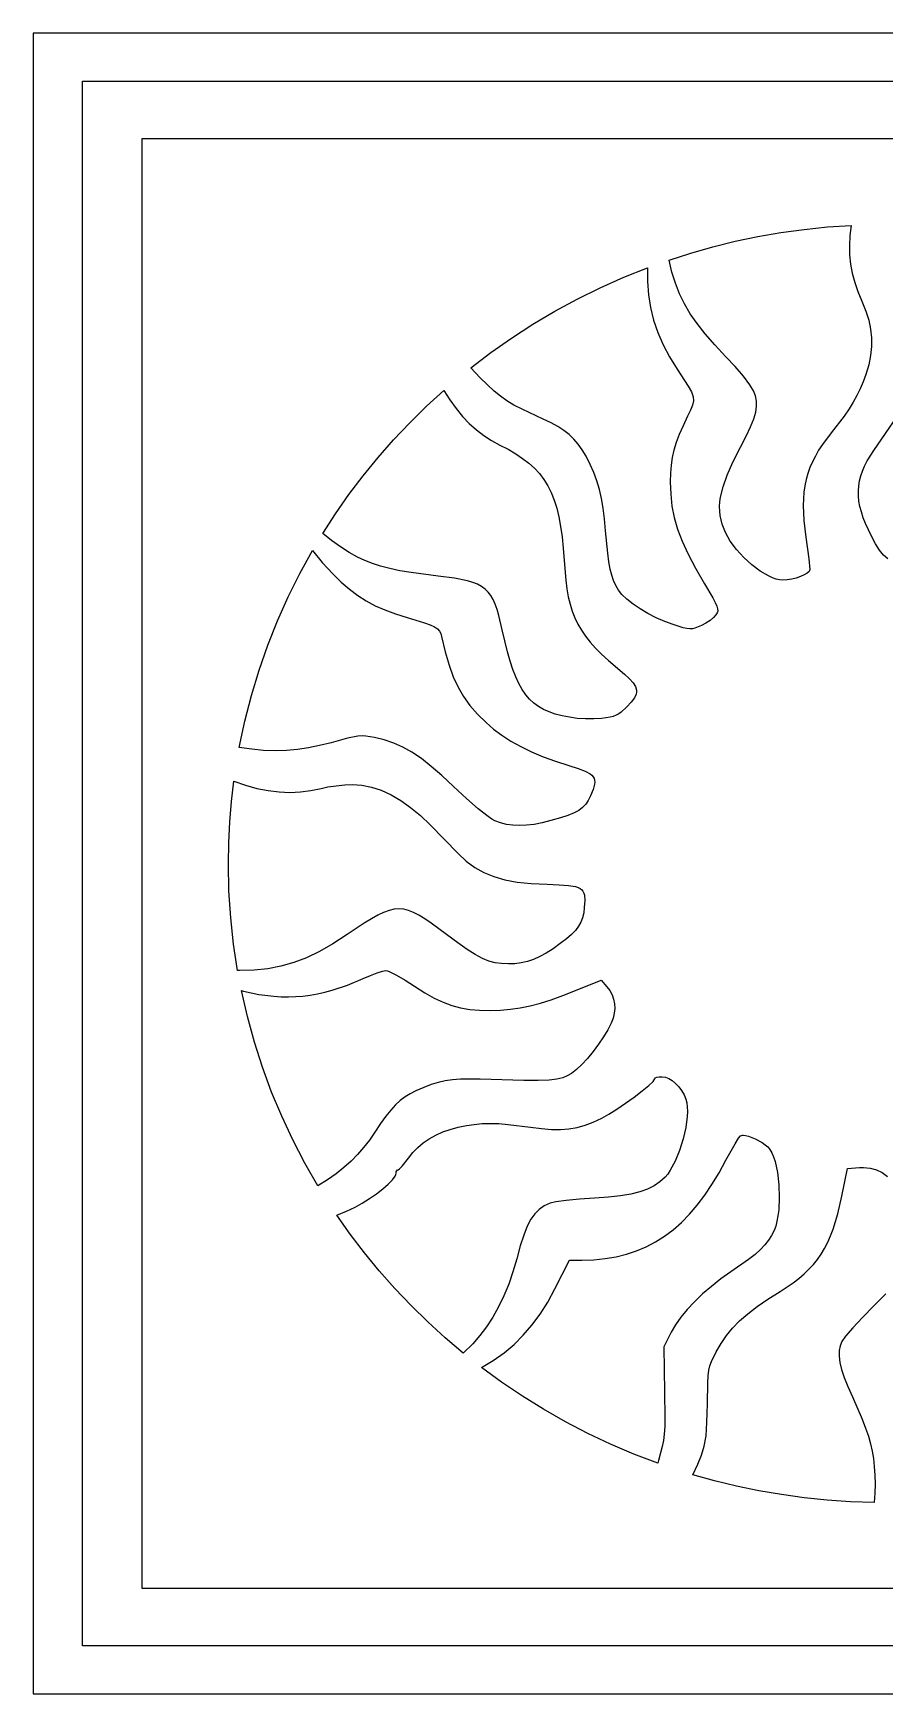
# Model space of a CAD drawing. Extents: x -282 to 492, y -229 to 526.
# Drawn here: x -282 to 105, y -229 to 526 of the extents above; entities that cross this region are included whole.
import ezdxf

# ---------------------------------------------------------------- set-up
doc = ezdxf.new("R2010")
doc.units = 0

msp = doc.modelspace()

# ---------------------------------------------------------------- linework, layer by layer
at = {"layer": 'Layer 1'}
for p, q in [((-282.380859, 526.038364), (-282.380859, -229.038346)), ((492.380863, 526.038364), (-282.380859, 526.038364)), ((-282.380859, 526.038364), (-282.380859, 526.038364)), ((-259.944195, 504.174962), (469.944196, 504.174962)), ((-259.944195, -207.174958), (-259.944195, 504.174962)), ((-259.944195, 504.174962), (-259.944195, 504.174962)), ((-233.03607, 477.945934), (-233.03607, -180.954735)), ((443.036085, 477.945934), (-233.03607, 477.945934)), ((-233.03607, 477.945934), (-233.03607, 477.945934)), ((78.62979, 437.944199), (89.402818, 438.672948)), ((89.402818, 438.672948), (88.818071, 434.02626)), ((89.402818, 438.672948), (89.402818, 438.672948)), ((26.524651, 428.908599), (36.689658, 431.412201)), ((36.689658, 431.412201), (46.989081, 433.574292)), ((46.989081, 433.574292), (57.416515, 435.388141)), ((57.416515, 435.388141), (67.965553, 436.847021)), ((67.965553, 436.847021), (78.62979, 437.944199)), ((88.818071, 434.02626), (88.572794, 429.579937)), ((6.623513, 422.903781), (16.500468, 426.070216)), ((7.858235, 417.444545), (6.623513, 422.903781)), ((16.500468, 426.070216), (26.524651, 428.908599)), ((88.572794, 429.579937), (88.665989, 425.28198)), ((88.665989, 425.28198), (89.096659, 421.08039)), ((-14.032263, 415.048887), (-3.148431, 419.411281)), ((-3.148431, 419.411281), (-3.182494, 413.161865)), ((-3.148431, 419.411281), (-3.148431, 419.411281)), ((9.491474, 412.329419), (7.858235, 417.444545)), ((89.096659, 421.08039), (89.863807, 416.92317)), ((89.863807, 416.92317), (90.966434, 412.75832)), ((-35.129518, 405.13186), (-24.695908, 410.285818)), ((-24.695908, 410.285818), (-14.032263, 415.048887)), ((-3.182494, 413.161865), (-2.744958, 407.133578)), ((11.378004, 407.548785), (9.491474, 412.329419)), ((90.966434, 412.75832), (92.403544, 408.533843)), ((92.403544, 408.533843), (94.174138, 404.197739)), ((-45.323247, 399.596798), (-35.129518, 405.13186)), ((-2.744958, 407.133578), (-1.826111, 401.284957)), ((-1.826111, 401.284957), (-0.416241, 395.574537)), ((13.597258, 402.978843), (11.378004, 407.548785)), ((16.228667, 398.495792), (13.597258, 402.978843)), ((94.174138, 404.197739), (95.981087, 399.71237)), ((-64.951668, 387.422501), (-55.267246, 393.690416)), ((-55.267246, 393.690416), (-45.323247, 399.596798)), ((-0.416241, 395.574537), (1.494361, 389.960855)), ((19.351663, 393.975832), (16.228667, 398.495792)), ((23.045676, 389.295162), (19.351663, 393.975832)), ((95.981087, 399.71237), (97.327672, 395.483032)), ((97.327672, 395.483032), (98.218541, 391.427794)), ((-74.366665, 380.802838), (-64.951668, 387.422501)), ((1.494361, 389.960855), (3.915408, 384.402445)), ((27.39014, 384.329981), (23.045676, 389.295162)), ((98.218541, 391.427794), (98.65834, 387.464725)), ((98.65834, 387.464725), (98.651715, 383.511894)), ((-83.50239, 373.841212), (-74.366665, 380.802838)), ((3.915408, 384.402445), (6.856611, 378.857844)), ((6.856611, 378.857844), (10.32768, 373.285587)), ((32.464485, 378.956489), (27.39014, 384.329981)), ((36.633537, 374.461069), (32.464485, 378.956489)), ((98.203312, 379.48737), (97.31778, 375.309221)), ((98.651715, 383.511894), (98.203312, 379.48737)), ((-79.21614, 369.405031), (-83.50239, 373.841212)), ((10.32768, 373.285587), (15.3461, 365.549441)), ((40.377359, 370.0417), (36.633537, 374.461069)), ((43.286827, 366.205785), (40.377359, 370.0417)), ((95.999763, 370.895517), (94.780294, 367.490659)), ((97.31778, 375.309221), (95.999763, 370.895517)), ((-103.615934, 356.38421), (-95.708501, 363.628295)), ((-95.708501, 363.628295), (-93.01768, 359.321573)), ((-95.708501, 363.628295), (-95.708501, 363.628295)), ((-75.847726, 366.086612), (-79.21614, 369.405031)), ((-72.845226, 363.324601), (-75.847726, 366.086612)), ((-69.994884, 360.978299), (-72.845226, 363.324601)), ((15.3461, 365.549441), (16.758689, 362.906329)), ((16.758689, 362.906329), (17.51322, 360.746597)), ((44.952818, 363.460726), (43.286827, 366.205785)), ((45.850274, 361.105141), (44.952818, 363.460726)), ((93.472659, 364.320821), (92.014975, 361.281171)), ((94.780294, 367.490659), (93.472659, 364.320821)), ((-111.248702, 348.867963), (-103.615934, 356.38421)), ((-93.01768, 359.321573), (-90.208741, 355.386266)), ((-90.208741, 355.386266), (-87.272991, 351.80842)), ((-67.082947, 358.907004), (-69.994884, 360.978299)), ((-63.895658, 356.970015), (-67.082947, 358.907004)), ((-60.219261, 355.026632), (-63.895658, 356.970015)), ((-50.544126, 350.557878), (-60.219261, 355.026632)), ((17.26717, 356.877484), (16.376123, 354.668211)), ((17.664458, 358.820297), (17.26717, 356.877484)), ((17.51322, 360.746597), (17.664458, 358.820297)), ((46.347737, 358.798668), (45.850274, 361.105141)), ((46.006505, 353.744545), (46.411162, 356.394178)), ((46.411162, 356.394178), (46.347737, 358.798668)), ((88.401937, 355.173108), (86.122818, 351.895031)), ((90.345362, 358.266877), (88.401937, 355.173108)), ((92.014975, 361.281171), (90.345362, 358.266877)), ((-118.59866, 341.087439), (-111.248702, 348.867963)), ((-87.272991, 351.80842), (-84.20174, 348.574082)), ((-84.20174, 348.574082), (-80.986295, 345.669298)), ((-47.028498, 348.903169), (-50.544126, 350.557878)), ((-43.929309, 347.208643), (-47.028498, 348.903169)), ((12.940777, 347.570667), (11.216386, 343.614788)), ((15.046083, 351.942531), (12.940777, 347.570667)), ((16.376123, 354.668211), (15.046083, 351.942531)), ((43.656762, 347.121342), (45.09972, 350.702642)), ((45.09972, 350.702642), (46.006505, 353.744545)), ((86.122818, 351.895031), (80.309971, 344.366628)), ((99.651013, 336.340934), (110.216707, 351.774962)), ((-125.657662, 333.050526), (-118.59866, 341.087439)), ((-80.986295, 345.669298), (-77.617964, 343.080116)), ((-77.617964, 343.080116), (-74.088055, 340.792581)), ((-74.088055, 340.792581), (-70.387876, 338.792739)), ((-41.19425, 345.428844), (-43.929309, 347.208643)), ((-38.771014, 343.518317), (-41.19425, 345.428844)), ((-36.607296, 341.431606), (-38.771014, 343.518317)), ((-34.650786, 339.123258), (-36.607296, 341.431606)), ((9.842258, 339.957878), (8.787738, 336.48292)), ((11.216386, 343.614788), (9.842258, 339.957878)), ((39.026152, 337.752045), (41.643588, 342.853519)), ((41.643588, 342.853519), (43.656762, 347.121342)), ((80.309971, 344.366628), (76.295695, 338.999591)), ((-132.417563, 324.765109), (-125.657662, 333.050526)), ((-70.387876, 338.792739), (-66.580128, 336.824761)), ((-66.580128, 336.824761), (-63.109775, 334.81344)), ((-63.109775, 334.81344), (-59.961056, 332.730508)), ((-59.961056, 332.730508), (-57.118208, 330.547695)), ((-32.849179, 336.547815), (-34.650786, 339.123258)), ((-31.150168, 333.659823), (-32.849179, 336.547815)), ((-29.233974, 329.924714), (-31.150168, 333.659823)), ((8.022173, 333.072895), (7.514911, 329.610788)), ((8.787738, 336.48292), (8.022173, 333.072895)), ((35.630545, 331.003674), (39.026152, 337.752045)), ((73.085116, 333.765943), (71.770027, 331.153216)), ((74.59218, 336.375278), (73.085116, 333.765943)), ((76.295695, 338.999591), (74.59218, 336.375278)), ((96.67159, 331.554667), (99.651013, 336.340934)), ((-138.870219, 316.239074), (-132.417563, 324.765109)), ((-57.118208, 330.547695), (-54.565472, 328.23673)), ((-54.565472, 328.23673), (-52.287084, 325.769344)), ((-52.287084, 325.769344), (-50.267286, 323.117267)), ((-27.596136, 326.239142), (-29.233974, 329.924714)), ((-26.211681, 322.507637), (-27.596136, 326.239142)), ((7.235298, 325.979579), (7.15268, 322.062253)), ((7.514911, 329.610788), (7.235298, 325.979579)), ((31.148664, 319.825711), (33.012766, 325.074376)), ((33.012766, 325.074376), (35.630545, 331.003674)), ((69.697879, 325.844108), (68.931871, 323.110987)), ((70.64244, 328.518727), (69.697879, 325.844108)), ((71.770027, 331.153216), (70.64244, 328.518727)), ((93.167757, 322.463007), (93.737752, 324.710973)), ((93.737752, 324.710973), (94.511479, 326.966195)), ((94.511479, 326.966195), (95.489303, 329.242738)), ((95.489303, 329.242738), (96.67159, 331.554667)), ((-50.267286, 323.117267), (-48.490314, 320.252229)), ((-48.490314, 320.252229), (-46.940408, 317.145961)), ((-46.940408, 317.145961), (-45.601806, 313.770191)), ((-25.055635, 318.634727), (-26.211681, 322.507637)), ((-24.103025, 314.524941), (-25.055635, 318.634727)), ((7.15268, 322.062253), (7.336522, 316.37546)), ((30.01409, 315.11924), (31.148664, 319.825711)), ((67.917614, 317.395767), (67.660416, 314.376927)), ((68.339941, 320.300997), (67.917614, 317.395767)), ((68.931871, 323.110987), (68.339941, 320.300997)), ((92.637501, 317.932592), (92.801129, 320.208235)), ((92.67651, 315.622015), (92.637501, 317.932592)), ((92.801129, 320.208235), (93.167757, 322.463007)), ((-145.007482, 307.480308), (-138.870219, 316.239074)), ((-45.601806, 313.770191), (-44.458748, 310.096651)), ((-44.458748, 310.096651), (-43.495471, 306.097071)), ((-23.328876, 310.082808), (-24.103025, 314.524941)), ((-22.708216, 305.212856), (-23.328876, 310.082808)), ((7.336522, 316.37546), (7.909836, 311.000662)), ((7.909836, 311.000662), (8.92975, 305.766806)), ((29.584895, 310.816522), (29.712829, 312.926064)), ((29.627268, 308.773308), (29.584895, 310.816522)), ((29.712829, 312.926064), (30.01409, 315.11924)), ((67.660416, 314.376927), (67.563874, 311.226109)), ((67.563874, 311.226109), (67.834855, 304.455057)), ((92.917789, 313.262439), (92.67651, 315.622015)), ((93.360973, 310.8398), (92.917789, 313.262439)), ((94.005696, 308.340036), (93.360973, 310.8398)), ((-150.821209, 298.496697), (-145.007482, 307.480308)), ((-43.495471, 306.097071), (-42.696215, 301.74318)), ((-22.21607, 299.819614), (-22.708216, 305.212856)), ((8.92975, 305.766806), (10.453392, 300.502842)), ((29.836931, 306.779117), (29.627268, 308.773308)), ((30.210863, 304.816645), (29.836931, 306.779117)), ((30.746047, 302.868586), (30.210863, 304.816645)), ((32.288096, 298.946489), (30.746047, 302.868586)), ((67.834855, 304.455057), (68.694763, 296.935656)), ((94.851594, 305.74908), (94.005696, 308.340036)), ((95.898301, 303.052871), (94.851594, 305.74908)), ((98.59268, 297.288434), (95.898301, 303.052871)), ((-146.777445, 295.30407), (-150.821209, 298.496697)), ((-142.751302, 292.427014), (-146.777445, 295.30407)), ((-42.696215, 301.74318), (-42.045219, 297.006709)), ((-42.045219, 297.006709), (-41.526721, 291.859388)), ((-21.271047, 289.599357), (-22.21607, 299.819614)), ((10.453392, 300.502842), (12.537892, 295.03772)), ((12.537892, 295.03772), (15.240377, 289.200388)), ((33.267117, 297.053921), (32.288096, 298.946489)), ((34.440989, 295.142298), (33.267117, 297.053921)), ((37.279908, 291.339795), (34.440989, 295.142298)), ((68.694763, 296.935656), (70.053158, 287.062199)), ((100.464122, 293.86368), (98.59268, 297.288434)), ((-161.185246, 280.375047), (-155.451418, 290.770864)), ((-155.451418, 290.770864), (-151.083791, 285.396525)), ((-155.451418, 290.770864), (-155.451418, 290.770864)), ((-138.800182, 289.912508), (-142.751302, 292.427014)), ((-134.981487, 287.807531), (-138.800182, 289.912508)), ((-131.684208, 286.265964), (-134.981487, 287.807531)), ((-41.526721, 291.859388), (-41.124959, 286.272948)), ((-20.742109, 285.692725), (-21.271047, 289.599357)), ((15.240377, 289.200388), (18.617977, 282.819795)), ((40.618093, 287.694795), (37.279908, 291.339795)), ((44.268782, 284.363116), (40.618093, 287.694795)), ((70.053158, 287.062199), (70.617402, 282.118989)), ((102.285874, 291.038729), (100.464122, 293.86368)), ((104.116396, 288.767797), (102.285874, 291.038729)), ((106.014148, 287.005101), (104.116396, 288.767797)), ((-166.49206, 269.732007), (-161.185246, 280.375047)), ((-151.083791, 285.396525), (-146.279195, 280.231628)), ((-146.279195, 280.231628), (-142.356224, 276.443593)), ((-128.216353, 284.901547), (-131.684208, 286.265964)), ((-124.479722, 283.690958), (-128.216353, 284.901547)), ((-120.376113, 282.610877), (-124.479722, 283.690958)), ((-115.807325, 281.637982), (-120.376113, 282.610877)), ((-110.675157, 280.748951), (-115.807325, 281.637982)), ((-98.327876, 279.129198), (-110.675157, 280.748951)), ((-41.124959, 286.272948), (-40.381331, 277.369834)), ((-20.137035, 282.410265), (-20.742109, 285.692725)), ((-19.426935, 279.618357), (-20.137035, 282.410265)), ((-18.582922, 277.183381), (-19.426935, 279.618357)), ((18.617977, 282.819795), (22.727819, 275.724892)), ((48.045215, 281.500573), (44.268782, 284.363116)), ((51.760629, 279.262984), (48.045215, 281.500573)), ((68.047133, 279.716441), (66.344106, 278.957212)), ((69.401042, 280.525418), (68.047133, 279.716441)), ((70.294807, 281.340737), (69.401042, 280.525418)), ((70.617402, 282.118989), (70.294807, 281.340737)), ((-142.356224, 276.443593), (-138.581588, 273.167318)), ((-138.581588, 273.167318), (-134.836783, 270.33293)), ((-90.905071, 278.170672), (-98.327876, 279.129198)), ((-85.044963, 277.016801), (-90.905071, 278.170672)), ((-82.625466, 276.303499), (-85.044963, 277.016801)), ((-80.506099, 275.465627), (-82.625466, 276.303499)), ((-78.65668, 274.47794), (-80.506099, 275.465627)), ((-77.047028, 273.315193), (-78.65668, 274.47794)), ((-75.64696, 271.952141), (-77.047028, 273.315193)), ((-74.426295, 270.363541), (-75.64696, 271.952141)), ((-40.381331, 277.369834), (-39.85551, 273.431633)), ((-39.85551, 273.431633), (-39.199574, 269.783885)), ((-17.576106, 274.97172), (-18.582922, 277.183381)), ((-16.377598, 272.849753), (-17.576106, 274.97172)), ((-14.820426, 270.841154), (-16.377598, 272.849753)), ((22.727819, 275.724892), (26.483999, 269.310889)), ((53.537092, 278.42724), (51.760629, 279.262984)), ((55.228265, 277.806166), (53.537092, 278.42724)), ((56.810802, 277.419238), (55.228265, 277.806166)), ((58.26136, 277.285934), (56.810802, 277.419238)), ((60.250589, 277.412092), (58.26136, 277.285934)), ((62.334807, 277.76163), (60.250589, 277.412092)), ((64.402988, 278.291139), (62.334807, 277.76163)), ((66.344106, 278.957212), (64.402988, 278.291139)), ((-171.360931, 258.852736), (-166.49206, 269.732007)), ((-134.836783, 270.33293), (-131.003303, 267.870558)), ((-131.003303, 267.870558), (-126.962643, 265.710329)), ((-126.962643, 265.710329), (-122.596297, 263.782372)), ((-73.354853, 268.524146), (-74.426295, 270.363541)), ((-72.40245, 266.408712), (-73.354853, 268.524146)), ((-71.538907, 263.991995), (-72.40245, 266.408712)), ((-39.199574, 269.783885), (-38.392943, 266.387753)), ((-38.392943, 266.387753), (-37.415033, 263.204398)), ((-12.579891, 268.690321), (-14.820426, 270.841154)), ((-9.777582, 266.474352), (-12.579891, 268.690321)), ((-6.535084, 264.270343), (-9.777582, 266.474352)), ((26.483999, 269.310889), (27.625833, 267.153075)), ((27.625833, 267.153075), (28.341831, 265.518219)), ((28.341831, 265.518219), (28.680743, 264.273945)), ((-175.78093, 247.748225), (-171.360931, 258.852736)), ((-122.596297, 263.782372), (-117.785761, 262.016813)), ((-117.785761, 262.016813), (-112.412529, 260.343781)), ((-112.412529, 260.343781), (-104.60671, 257.95045)), ((-104.60671, 257.95045), (-101.984722, 256.978552)), ((-101.984722, 256.978552), (-100.053952, 256.06675)), ((-70.73404, 261.248751), (-71.538907, 263.991995)), ((-69.179612, 254.681698), (-70.73404, 261.248751)), ((-37.415033, 263.204398), (-36.245264, 260.194983)), ((-36.245264, 260.194983), (-34.863054, 257.32067)), ((-34.863054, 257.32067), (-33.247821, 254.54262)), ((-2.973985, 262.155393), (-6.535084, 264.270343)), ((0.784126, 260.206598), (-2.973985, 262.155393)), ((4.617664, 258.501056), (0.784126, 260.206598)), ((8.405041, 257.115864), (4.617664, 258.501056)), ((13.084881, 255.671907), (8.405041, 257.115864)), ((21.316708, 256.736628), (18.367988, 255.514189)), ((23.3529, 257.800679), (21.316708, 256.736628)), ((25.276529, 259.065045), (23.3529, 257.800679)), ((26.871688, 260.371261), (25.276529, 259.065045)), ((27.922471, 261.560864), (26.871688, 260.371261)), ((28.422312, 262.427643), (27.922471, 261.560864)), ((28.691319, 263.287878), (28.422312, 262.427643)), ((28.680743, 264.273945), (28.691319, 263.287878)), ((-100.053952, 256.06675), (-98.692354, 255.147732)), ((-98.692354, 255.147732), (-97.777879, 254.154187)), ((-97.777879, 254.154187), (-97.188481, 253.018803)), ((-97.188481, 253.018803), (-96.802112, 251.674267)), ((-96.802112, 251.674267), (-95.141289, 244.748198)), ((-66.84482, 244.804418), (-69.179612, 254.681698)), ((-33.247821, 254.54262), (-31.378982, 251.821996)), ((-31.378982, 251.821996), (-29.235957, 249.119959)), ((14.695343, 255.297184), (13.084881, 255.671907)), ((16.014955, 255.148649), (14.695343, 255.297184)), ((17.190306, 255.222313), (16.014955, 255.148649)), ((18.367988, 255.514189), (17.190306, 255.222313)), ((-179.741129, 236.429464), (-175.78093, 247.748225)), ((-95.141289, 244.748198), (-93.389164, 238.706367)), ((-65.647247, 240.559353), (-66.84482, 244.804418)), ((-29.235957, 249.119959), (-26.798163, 246.397673)), ((-26.798163, 246.397673), (-24.045019, 243.616298)), ((-24.045019, 243.616298), (-20.955943, 240.736998)), ((-183.2306, 224.907446), (-179.741129, 236.429464)), ((-93.389164, 238.706367), (-91.467839, 233.39731)), ((-64.403349, 236.742427), (-65.647247, 240.559353)), ((-63.093469, 233.327957), (-64.403349, 236.742427)), ((-20.955943, 240.736998), (-13.687667, 234.529267)), ((-13.687667, 234.529267), (-11.382337, 232.496576)), ((-91.467839, 233.39731), (-89.299415, 228.669563)), ((-89.299415, 228.669563), (-86.805995, 224.371662)), ((-61.697952, 230.29026), (-63.093469, 233.327957)), ((-60.197142, 227.60365), (-61.697952, 230.29026)), ((-58.571382, 225.242446), (-60.197142, 227.60365)), ((-11.382337, 232.496576), (-9.705393, 230.649293)), ((-9.705393, 230.649293), (-8.651658, 228.920044)), ((-8.651658, 228.920044), (-8.215957, 227.241452)), ((-8.215957, 227.241452), (-8.228251, 226.400097)), ((-186.238413, 213.193161), (-183.2306, 224.907446)), ((-86.805995, 224.371662), (-83.909678, 220.352143)), ((-83.909678, 220.352143), (-80.532568, 216.459541)), ((-56.801018, 223.180964), (-58.571382, 225.242446)), ((-54.866392, 221.393519), (-56.801018, 223.180964)), ((-52.74785, 219.85443), (-54.866392, 221.393519)), ((-50.425735, 218.538011), (-52.74785, 219.85443)), ((-12.549959, 219.686142), (-15.094189, 217.365032)), ((-10.56529, 221.835862), (-12.549959, 219.686142)), ((-9.177949, 223.766737), (-10.56529, 221.835862)), ((-8.393113, 225.546141), (-9.177949, 223.766737)), ((-8.228251, 226.400097), (-8.393113, 225.546141)), ((-188.75364, 201.297601), (-186.238413, 213.193161)), ((-80.532568, 216.459541), (-76.596765, 212.542392)), ((-76.596765, 212.542392), (-73.212496, 209.614707)), ((-47.880392, 217.41858), (-50.425735, 218.538011)), ((-45.092164, 216.470453), (-47.880392, 217.41858)), ((-42.041396, 215.667947), (-45.092164, 216.470453)), ((-38.708432, 214.985378), (-42.041396, 215.667947)), ((-35.159178, 214.497196), (-38.708432, 214.985378)), ((-31.319956, 214.236015), (-35.159178, 214.497196)), ((-27.521517, 214.21502), (-31.319956, 214.236015)), ((-24.094612, 214.447392), (-27.521517, 214.21502)), ((-20.238313, 215.031937), (-24.094612, 214.447392)), ((-18.749011, 215.416032), (-20.238313, 215.031937)), ((-17.447573, 215.909056), (-18.749011, 215.416032)), ((-16.255474, 216.546795), (-17.447573, 215.909056)), ((-15.094189, 217.365032), (-16.255474, 216.546795)), ((-139.611188, 205.443874), (-147.037668, 203.440726)), ((-134.779975, 206.39616), (-139.611188, 205.443874)), ((-132.899812, 206.53225), (-134.779975, 206.39616)), ((-131.143129, 206.470451), (-132.899812, 206.53225)), ((-127.299751, 205.839614), (-131.143129, 206.470451)), ((-122.811136, 204.721261), (-127.299751, 205.839614)), ((-118.548369, 203.265611), (-122.811136, 204.721261)), ((-73.212496, 209.614707), (-69.445769, 206.823815)), ((-69.445769, 206.823815), (-65.298957, 204.171034)), ((-65.298957, 204.171034), (-60.774428, 201.657683)), ((-183.075786, 200.462269), (-188.75364, 201.297601)), ((-177.651526, 199.953135), (-183.075786, 200.462269)), ((-172.420255, 199.764704), (-177.651526, 199.953135)), ((-167.321373, 199.891479), (-172.420255, 199.764704)), ((-162.294275, 200.327964), (-167.321373, 199.891479)), ((-157.27836, 201.068664), (-162.294275, 200.327964)), ((-152.213025, 202.108083), (-157.27836, 201.068664)), ((-147.037668, 203.440726), (-152.213025, 202.108083)), ((-114.398615, 201.402627), (-118.548369, 203.265611)), ((-110.249037, 199.062273), (-114.398615, 201.402627)), ((-105.986801, 196.174512), (-110.249037, 199.062273)), ((-60.774428, 201.657683), (-55.874553, 199.285082)), ((-55.874553, 199.285082), (-50.601702, 197.054549)), ((-50.601702, 197.054549), (-44.958247, 194.967403)), ((-101.499072, 192.669307), (-105.986801, 196.174512)), ((-96.673014, 188.476622), (-101.499072, 192.669307)), ((-44.958247, 194.967403), (-38.946557, 193.024962)), ((-38.946557, 193.024962), (-34.743952, 191.690938)), ((-34.743952, 191.690938), (-31.551363, 190.472009)), ((-31.551363, 190.472009), (-29.288238, 189.256307)), ((-29.288238, 189.256307), (-28.480052, 188.614706)), ((-192.29672, 176.70362), (-191.223084, 185.951767)), ((-191.223084, 185.951767), (-185.951937, 184.10832)), ((-191.223084, 185.951767), (-191.223084, 185.951767)), ((-185.951937, 184.10832), (-180.76385, 182.672069)), ((-180.76385, 182.672069), (-175.661924, 181.643706)), ((-175.661924, 181.643706), (-170.649259, 181.023925)), ((-160.904116, 181.012879), (-156.177838, 181.623)), ((-156.177838, 181.623), (-151.553223, 182.644476)), ((-151.553223, 182.644476), (-148.427923, 183.321677)), ((-148.427923, 183.321677), (-144.6977, 183.881472)), ((-144.6977, 183.881472), (-140.829978, 184.263741)), ((-140.829978, 184.263741), (-137.292182, 184.408364)), ((-137.292182, 184.408364), (-132.963623, 184.121356)), ((-132.963623, 184.121356), (-128.588512, 183.249161)), ((-128.588512, 183.249161), (-124.178687, 181.798109)), ((-124.178687, 181.798109), (-119.745988, 179.774532)), ((-91.395793, 183.52642), (-96.673014, 188.476622)), ((-85.5139, 178.042189), (-91.395793, 183.52642)), ((-27.919329, 182.188352), (-29.095237, 179.310726)), ((-28.480052, 188.614706), (-27.874025, 187.93196)), ((-27.270122, 184.509853), (-27.919329, 182.188352)), ((-27.874025, 187.93196), (-27.460087, 187.194086)), ((-27.460087, 187.194086), (-27.22817, 186.387099)), ((-27.168205, 185.497016), (-27.270122, 184.509853)), ((-27.22817, 186.387099), (-27.168205, 185.497016)), ((-193.072356, 167.371173), (-192.29672, 176.70362)), ((-170.649259, 181.023925), (-165.728957, 180.813418)), ((-165.728957, 180.813418), (-160.904116, 181.012879)), ((-119.745988, 179.774532), (-115.302252, 177.184758)), ((-115.302252, 177.184758), (-110.85932, 174.035118)), ((-110.85932, 174.035118), (-106.429031, 170.331942)), ((-80.107073, 173.36756), (-85.5139, 178.042189)), ((-32.670758, 173.959244), (-34.403086, 172.661259)), ((-31.284315, 175.452571), (-32.670758, 173.959244)), ((-30.130295, 177.212609), (-31.284315, 175.452571)), ((-29.095237, 179.310726), (-30.130295, 177.212609)), ((-193.542922, 157.958363), (-193.072356, 167.371173)), ((-106.429031, 170.331942), (-102.023223, 166.081559)), ((-75.639432, 169.882986), (-80.107073, 173.36756)), ((-73.902844, 168.705861), (-75.639432, 169.882986)), ((-72.575098, 167.96892), (-73.902844, 168.705861)), ((-70.040081, 166.992437), (-72.575098, 167.96892)), ((-67.344834, 166.295354), (-70.040081, 166.992437)), ((-64.475998, 165.877943), (-67.344834, 166.295354)), ((-54.694375, 166.306427), (-58.164127, 165.883209)), ((-50.997601, 167.010393), (-54.694375, 166.306427)), ((-47.060445, 167.995378), (-50.997601, 167.010393)), ((-42.809977, 169.225676), (-47.060445, 167.995378)), ((-39.359234, 170.365844), (-42.809977, 169.225676)), ((-36.594757, 171.487249), (-39.359234, 170.365844)), ((-34.403086, 172.661259), (-36.594757, 171.487249)), ((-102.023223, 166.081559), (-89.252668, 153.011142)), ((-61.420216, 165.740471), (-64.475998, 165.877943)), ((-58.164127, 165.883209), (-61.420216, 165.740471)), ((-193.701348, 148.469128), (-193.542922, 157.958363)), ((-89.252668, 153.011142), (-85.547834, 149.599301)), ((-193.432801, 136.099167), (-193.701348, 148.469128)), ((-85.547834, 149.599301), (-81.682186, 146.740152)), ((-81.682186, 146.740152), (-77.543616, 144.395132)), ((-77.543616, 144.395132), (-73.020016, 142.525681)), ((-192.636119, 123.861641), (-193.432801, 136.099167)), ((-73.020016, 142.525681), (-67.999278, 141.093236)), ((-67.999278, 141.093236), (-62.369294, 140.059235)), ((-62.369294, 140.059235), (-56.017955, 139.385118)), ((-56.017955, 139.385118), (-48.833154, 139.032323)), ((-48.833154, 139.032323), (-43.273794, 138.840937)), ((-43.273794, 138.840937), (-39.029412, 138.534508)), ((-39.029412, 138.534508), (-35.934647, 138.009697)), ((-35.934647, 138.009697), (-34.766696, 137.633106)), ((-34.766696, 137.633106), (-33.824139, 137.163168)), ((-33.824139, 137.163168), (-33.086306, 136.586965)), ((-33.086306, 136.586965), (-32.532526, 135.89158)), ((-32.532526, 135.89158), (-32.142131, 135.064097)), ((-31.917459, 128.493087), (-32.20908, 126.032788)), ((-32.142131, 135.064097), (-31.894449, 134.091597)), ((-31.744547, 131.659878), (-31.917459, 128.493087)), ((-31.894449, 134.091597), (-31.744547, 131.659878)), ((-191.324743, 111.765845), (-192.636119, 123.861641)), ((-131.921677, 121.327142), (-139.629334, 116.225239)), ((-128.680126, 123.331225), (-131.921677, 121.327142)), ((-125.76668, 124.970657), (-128.680126, 123.331225)), ((-123.121278, 126.245383), (-125.76668, 124.970657)), ((-120.68386, 127.155348), (-123.121278, 126.245383)), ((-118.394365, 127.700498), (-120.68386, 127.155348)), ((-116.192734, 127.880778), (-118.394365, 127.700498)), ((-114.018905, 127.696134), (-116.192734, 127.880778)), ((-111.812819, 127.14651), (-114.018905, 127.696134)), ((-109.514415, 126.231852), (-111.812819, 127.14651)), ((-107.063633, 124.952106), (-109.514415, 126.231852)), ((-104.400412, 123.307216), (-107.063633, 124.952106)), ((-101.464692, 121.297129), (-104.400412, 123.307216)), ((-94.535515, 116.181142), (-101.464692, 121.297129)), ((-33.461834, 121.837769), (-34.522356, 119.952934)), ((-32.707307, 123.839368), (-33.461834, 121.837769)), ((-32.20908, 126.032788), (-32.707307, 123.839368)), ((-139.629334, 116.225239), (-146.176018, 112.015323)), ((-89.469739, 112.429983), (-94.535515, 116.181142)), ((-40.036842, 114.248447), (-42.818293, 112.080101)), ((-37.760166, 116.23333), (-40.036842, 114.248447)), ((-35.938569, 118.109807), (-37.760166, 116.23333)), ((-34.522356, 119.952934), (-35.938569, 118.109807)), ((-189.512112, 99.821073), (-191.324743, 111.765845)), ((-152.331721, 108.511979), (-158.231078, 105.67009)), ((-146.176018, 112.015323), (-152.331721, 108.511979)), ((-85.178709, 109.43046), (-89.469739, 112.429983)), ((-81.497128, 107.104352), (-85.178709, 109.43046)), ((-78.259699, 105.373439), (-81.497128, 107.104352)), ((-52.132321, 106.144516), (-54.968256, 104.882743)), ((-49.198949, 107.750115), (-52.132321, 106.144516)), ((-46.112739, 109.721366), (-49.198949, 107.750115)), ((-42.818293, 112.080101), (-46.112739, 109.721366)), ((-188.59489, 99.803434), (-189.512112, 99.821073)), ((-181.957741, 100.01478), (-188.59489, 99.803434)), ((-175.73742, 100.662003), (-181.957741, 100.01478)), ((-169.799293, 101.790218), (-175.73742, 100.662003)), ((-164.008724, 103.444542), (-169.799293, 101.790218)), ((-158.231078, 105.67009), (-164.008724, 103.444542)), ((-129.138333, 97.613441), (-126.125308, 98.737983)), ((-126.125308, 98.737983), (-123.659817, 99.497872)), ((-123.659817, 99.497872), (-122.07864, 99.776976)), ((-122.07864, 99.776976), (-121.363495, 99.63364)), ((-122.07864, 99.776976), (-122.07864, 99.776976)), ((-121.363495, 99.63364), (-120.28055, 99.222781)), ((-120.28055, 99.222781), (-117.225694, 97.713367)), ((-75.301127, 104.159501), (-78.259699, 105.373439)), ((-72.456115, 103.384316), (-75.301127, 104.159501)), ((-69.559366, 102.969663), (-72.456115, 103.384316)), ((-66.445584, 102.837323), (-69.559366, 102.969663)), ((-63.445416, 102.942085), (-66.445584, 102.837323)), ((-60.569404, 103.303356), (-63.445416, 102.942085)), ((-57.76215, 103.942966), (-60.569404, 103.303356)), ((-54.968256, 104.882743), (-57.76215, 103.942966)), ((-185.063577, 78.931751), (-187.783501, 90.763503)), ((-187.783501, 90.763503), (-186.804543, 90.49892)), ((-149.826821, 90.010953), (-146.446605, 90.926074)), ((-146.446605, 90.926074), (-139.537057, 93.250411)), ((-139.537057, 93.250411), (-132.362112, 96.240378)), ((-132.362112, 96.240378), (-129.138333, 97.613441)), ((-117.225694, 97.713367), (-113.342936, 95.478483)), ((-113.342936, 95.478483), (-109.06114, 92.747878)), ((-109.06114, 92.747878), (-104.404575, 89.762996)), ((-41.629935, 88.440592), (-35.87739, 90.719406)), ((-35.87739, 90.719406), (-24.253362, 95.499545)), ((-24.253362, 95.499545), (-21.633987, 92.465656)), ((-21.633987, 92.465656), (-20.310692, 90.688825)), ((-20.310692, 90.688825), (-19.291232, 88.797716)), ((-186.804543, 90.49892), (-179.809633, 89.001739)), ((-179.809633, 89.001739), (-173.028681, 88.12097)), ((-173.028681, 88.12097), (-169.693473, 87.914303)), ((-169.693473, 87.914303), (-166.381795, 87.864815)), ((-166.381795, 87.864815), (-163.083659, 87.973532)), ((-163.083659, 87.973532), (-159.789081, 88.241479)), ((-159.789081, 88.241479), (-156.488073, 88.669681)), ((-156.488073, 88.669681), (-153.170649, 89.259164)), ((-153.170649, 89.259164), (-149.826821, 90.010953)), ((-104.404575, 89.762996), (-100.130341, 87.326726)), ((-100.130341, 87.326726), (-96.096394, 85.393838)), ((-96.096394, 85.393838), (-92.160691, 83.919104)), ((-92.160691, 83.919104), (-88.181191, 82.857293)), ((-61.044762, 82.84299), (-56.53545, 83.760543)), ((-56.53545, 83.760543), (-51.861511, 84.98406)), ((-51.861511, 84.98406), (-46.92549, 86.536443)), ((-46.92549, 86.536443), (-41.629935, 88.440592)), ((-19.291232, 88.797716), (-18.57761, 86.808638)), ((-18.57761, 86.808638), (-18.171833, 84.737898)), ((-18.171833, 84.737898), (-18.075904, 82.601804)), ((-181.855321, 67.285987), (-185.063577, 78.931751)), ((-88.181191, 82.857293), (-84.015849, 82.163178)), ((-84.015849, 82.163178), (-79.522624, 81.791528)), ((-79.522624, 81.791528), (-74.559473, 81.697114)), ((-74.559473, 81.697114), (-69.95932, 81.834176)), ((-69.95932, 81.834176), (-65.486901, 82.208501)), ((-65.486901, 82.208501), (-61.044762, 82.84299)), ((-19.667251, 75.964476), (-21.212434, 72.913842)), ((-18.821608, 78.198785), (-19.667251, 75.964476)), ((-18.291827, 80.416664), (-18.821608, 78.198785)), ((-18.075904, 82.601804), (-18.291827, 80.416664)), ((-23.176988, 69.642574), (-25.452396, 66.288264)), ((-21.212434, 72.913842), (-23.176988, 69.642574)), ((-178.169531, 55.837228), (-181.855321, 67.285987)), ((-27.930143, 62.988505), (-30.501712, 59.88089)), ((-25.452396, 66.288264), (-27.930143, 62.988505)), ((-174.017006, 44.596489), (-178.169531, 55.837228)), ((-37.694195, 53.086837), (-39.651204, 51.905712)), ((-35.492254, 54.792463), (-37.694195, 53.086837)), ((-33.058587, 57.103012), (-35.492254, 54.792463)), ((-30.501712, 59.88089), (-33.058587, 57.103012)), ((-104.845479, 46.715773), (-108.514334, 45.105239)), ((-101.500154, 47.996913), (-104.845479, 46.715773)), ((-98.318323, 48.977459), (-101.500154, 47.996913)), ((-95.139947, 49.686212), (-98.318323, 48.977459)), ((-91.804988, 50.151969), (-95.139947, 49.686212)), ((-88.153409, 50.403531), (-91.804988, 50.151969)), ((-84.025171, 50.469698), (-88.153409, 50.403531)), ((-79.260237, 50.379267), (-84.025171, 50.469698)), ((-59.400115, 49.864141), (-79.260237, 50.379267)), ((-52.816326, 49.841439), (-59.400115, 49.864141)), ((-47.941187, 50.008988), (-52.816326, 49.841439)), ((-44.383053, 50.392045), (-47.941187, 50.008988)), ((-41.750274, 51.015867), (-44.383053, 50.392045)), ((-39.651204, 51.905712), (-41.750274, 51.015867)), ((-5.60929, 45.072134), (-2.650221, 47.528474)), ((-2.650221, 47.528474), (-0.647892, 49.44475)), ((-0.647892, 49.44475), (-0.10219, 50.12848)), ((-0.10219, 50.12848), (0.088305, 50.590934)), ((0.088305, 50.590934), (0.350681, 50.973824)), ((0.350681, 50.973824), (1.064339, 51.284793)), ((1.064339, 51.284793), (2.119007, 51.493573)), ((2.119007, 51.493573), (3.404416, 51.569892)), ((3.404416, 51.569892), (4.916675, 51.354372)), ((3.404416, 51.569892), (3.404416, 51.569892)), ((4.916675, 51.354372), (6.483121, 50.738985)), ((6.483121, 50.738985), (8.054652, 49.770506)), ((8.054652, 49.770506), (9.582165, 48.495707)), ((9.582165, 48.495707), (11.016556, 46.961362)), ((11.016556, 46.961362), (12.308723, 45.214244)), ((-169.408544, 33.574788), (-174.017006, 44.596489)), ((-117.711942, 38.727777), (-119.876813, 36.363261)), ((-115.563191, 40.713733), (-117.711942, 38.727777)), ((-113.360627, 42.391629), (-115.563191, 40.713733)), ((-111.034319, 43.831965), (-113.360627, 42.391629)), ((-108.514334, 45.105239), (-111.034319, 43.831965)), ((-17.133027, 36.762987), (-9.215708, 42.305755)), ((-9.215708, 42.305755), (-5.60929, 45.072134)), ((12.308723, 45.214244), (13.409563, 43.301126)), ((13.409563, 43.301126), (14.269971, 41.268781)), ((14.269971, 41.268781), (14.672038, 39.692153)), ((14.672038, 39.692153), (14.890824, 37.842361)), ((14.890824, 37.842361), (14.937137, 35.759768)), ((-164.354942, 22.78314), (-169.408544, 33.574788)), ((-124.53464, 30.216554), (-127.167459, 26.293364)), ((-122.127735, 33.549687), (-124.53464, 30.216554)), ((-119.876813, 36.363261), (-122.127735, 33.549687)), ((-81.954789, 29.880723), (-78.408319, 30.205824)), ((-78.408319, 30.205824), (-74.744661, 30.316293)), ((-74.744661, 30.316293), (-70.840125, 30.212182)), ((-70.840125, 30.212182), (-66.571019, 29.893542)), ((-31.589885, 29.543118), (-27.864409, 30.943083)), ((-27.864409, 30.943083), (-23.927042, 32.740378)), ((-23.927042, 32.740378), (-20.825143, 34.446649)), ((-20.825143, 34.446649), (-17.133027, 36.762987)), ((14.821788, 33.484741), (14.149341, 28.518845)), ((14.937137, 35.759768), (14.821788, 33.484741)), ((-158.867, 12.232562), (-164.354942, 22.78314)), ((-129.624041, 22.717242), (-132.207093, 19.349566)), ((-127.167459, 26.293364), (-129.624041, 22.717242)), ((-105.141097, 21.449456), (-102.410536, 23.324827)), ((-102.410536, 23.324827), (-99.441943, 24.981466)), ((-99.441943, 24.981466), (-96.243614, 26.414116)), ((-96.243614, 26.414116), (-92.823845, 27.61752)), ((-92.823845, 27.61752), (-89.190932, 28.58642)), ((-89.190932, 28.58642), (-85.507763, 29.340938)), ((-85.507763, 29.340938), (-81.954789, 29.880723)), ((-66.571019, 29.893542), (-56.444334, 28.612878)), ((-56.444334, 28.612878), (-51.383465, 27.956756)), ((-51.383465, 27.956756), (-46.855487, 27.60428)), ((-46.855487, 27.60428), (-42.736271, 27.571064)), ((-42.736271, 27.571064), (-38.901686, 27.872722)), ((-38.901686, 27.872722), (-35.227601, 28.524869)), ((-35.227601, 28.524869), (-31.589885, 29.543118)), ((12.959959, 23.267597), (11.340119, 18.05392)), ((14.149341, 28.518845), (12.959959, 23.267597)), ((36.595795, 21.082418), (38.175581, 23.555969)), ((38.175581, 23.555969), (39.131985, 24.697045)), ((39.131985, 24.697045), (40.022749, 24.917531)), ((40.022749, 24.917531), (40.278513, 24.926351)), ((40.278513, 24.926351), (41.415389, 24.796979)), ((40.278513, 24.926351), (40.278513, 24.926351)), ((41.415389, 24.796979), (42.757015, 24.461876)), ((42.757015, 24.461876), (45.794162, 23.281259)), ((45.794162, 23.281259), (48.869249, 21.598066)), ((-134.962941, 16.162001), (-137.937911, 13.126211)), ((-132.207093, 19.349566), (-134.962941, 16.162001)), ((-111.821626, 14.563515), (-109.854938, 17.063543)), ((-109.854938, 17.063543), (-107.625329, 19.360609)), ((-107.625329, 19.360609), (-105.141097, 21.449456)), ((11.340119, 18.05392), (9.376296, 13.200736)), ((32.438027, 13.593376), (36.595795, 21.082418)), ((48.869249, 21.598066), (50.258299, 20.634743)), ((50.258299, 20.634743), (51.461568, 19.625864)), ((51.461568, 19.625864), (52.428359, 18.472089)), ((52.428359, 18.472089), (53.306342, 16.939462)), ((53.306342, 16.939462), (54.092028, 15.074393)), ((-152.955515, 1.93407), (-158.867, 12.232562)), ((-141.178327, 10.213859), (-144.730517, 7.396609)), ((-137.937911, 13.126211), (-141.178327, 10.213859)), ((-117.57185, 7.060232), (-117.457251, 7.640265)), ((-117.457251, 7.640265), (-117.381841, 8.268212)), ((-117.381841, 8.268212), (-117.176785, 8.784436)), ((-117.176785, 8.784436), (-116.873837, 9.134269)), ((-116.873837, 9.134269), (-116.504751, 9.263043)), ((-116.504751, 9.263043), (-115.842192, 9.680599)), ((-115.842192, 9.680599), (-114.739228, 10.818274)), ((-114.739228, 10.818274), (-111.821626, 14.563515)), ((7.154968, 9.030969), (5.974763, 7.30328)), ((9.376296, 13.200736), (7.154968, 9.030969)), ((26.109001, 2.546613), (29.315969, 7.861915)), ((29.315969, 7.861915), (32.438027, 13.593376)), ((54.092028, 15.074393), (54.781928, 12.923294)), ((54.781928, 12.923294), (55.860407, 7.94865)), ((55.860407, 7.94865), (56.513861, 2.38682)), ((85.151846, -2.76668), (87.709485, 9.845098)), ((87.709485, 9.845098), (93.203999, 10.197876)), ((93.203999, 10.197876), (94.077124, 10.241987)), ((94.077124, 10.241987), (94.914971, 10.259626)), ((94.914971, 10.259626), (97.986237, 10.004328)), ((94.914971, 10.259626), (94.914971, 10.259626)), ((97.986237, 10.004328), (100.805994, 9.252377)), ((100.805994, 9.252377), (103.4167, 7.968236)), ((103.4167, 7.968236), (105.860811, 6.116367)), ((-148.640804, 4.646125), (-152.955515, 1.93407)), ((-144.730517, 7.396609), (-148.640804, 4.646125)), ((-126.41715, -1.675387), (-123.547134, 0.556706)), ((-123.547134, 0.556706), (-121.082806, 2.714025)), ((-121.082806, 2.714025), (-119.157496, 4.686863)), ((-119.157496, 4.686863), (-117.904534, 6.365512)), ((-117.904534, 6.365512), (-117.57185, 7.060232)), ((-3.181378, 0.459753), (-6.682979, -0.783702)), ((-0.164606, 1.965388), (-3.181378, 0.459753)), ((2.454377, 3.759289), (-0.164606, 1.965388)), ((4.76261, 5.867542), (2.454377, 3.759289)), ((5.974763, 7.30328), (4.76261, 5.867542)), ((22.807552, -2.359137), (26.109001, 2.546613)), ((56.513861, 2.38682), (56.714373, -3.390906)), ((-136.128015, -7.723236), (-132.840921, -5.925066)), ((-132.840921, -5.925066), (-129.559522, -3.872547)), ((-129.559522, -3.872547), (-126.41715, -1.675387)), ((-50.167619, -7.219887), (-52.462167, -8.76383)), ((-47.510237, -5.985791), (-50.167619, -7.219887)), ((-44.824323, -5.375962), (-47.510237, -5.985791)), ((-40.11569, -4.734068), (-44.824323, -5.375962)), ((-34.04638, -4.135953), (-40.11569, -4.734068)), ((-27.278431, -3.657458), (-34.04638, -4.135953)), ((-20.967133, -3.201855), (-27.278431, -3.657458)), ((-15.488818, -2.588419), (-20.967133, -3.201855)), ((-10.756446, -1.791064), (-15.488818, -2.588419)), ((-6.682979, -0.783702), (-10.756446, -1.791064)), ((15.882924, -10.96841), (19.402049, -6.861943)), ((19.402049, -6.861943), (22.807552, -2.359137)), ((56.714373, -3.390906), (56.434023, -9.01324)), ((83.31023, -10.759332), (85.151846, -2.76668)), ((-144.46239, -11.330374), (-140.003851, -9.517386)), ((-138.314389, -20.044997), (-144.46239, -11.330374)), ((-140.003851, -9.517386), (-136.128015, -7.723236)), ((-56.2522, -13.264979), (-57.892401, -16.464048)), ((-54.466242, -10.738551), (-56.2522, -13.264979)), ((-52.462167, -8.76383), (-54.466242, -10.738551)), ((8.465516, -18.018759), (12.240603, -14.685147)), ((12.240603, -14.685147), (15.882924, -10.96841)), ((55.644894, -14.10889), (55.050814, -16.343182)), ((56.104801, -11.650106), (55.644894, -14.10889)), ((56.434023, -9.01324), (56.104801, -11.650106)), ((81.194397, -17.703316), (82.292879, -14.3527)), ((82.292879, -14.3527), (83.31023, -10.759332)), ((-131.854328, -28.527376), (-138.314389, -20.044997)), ((-59.459202, -20.456687), (-61.024964, -25.363828)), ((-57.892401, -16.464048), (-59.459202, -20.456687)), ((0.478759, -23.563041), (4.548092, -20.975855)), ((4.548092, -20.975855), (8.465516, -18.018759)), ((53.171326, -20.627726), (51.81517, -22.801466)), ((54.319068, -18.306569), (53.171326, -20.627726)), ((55.050814, -16.343182), (54.319068, -18.306569)), ((78.703724, -23.753962), (80.002204, -20.830598)), ((80.002204, -20.830598), (81.194397, -17.703316)), ((-125.090002, -36.769702), (-131.854328, -28.527376)), ((-61.024964, -25.363828), (-62.662043, -31.306402)), ((-17.509081, -30.344823), (-12.736402, -29.171207)), ((-12.736402, -29.171207), (-8.153917, -27.65411)), ((-8.153917, -27.65411), (-3.752053, -25.786923)), ((-3.752053, -25.786923), (0.478759, -23.563041)), ((45.665891, -29.240639), (42.645752, -31.627166)), ((48.145486, -27.027677), (45.665891, -29.240639)), ((50.167567, -24.908034), (48.145486, -27.027677)), ((51.81517, -22.801466), (50.167567, -24.908034)), ((74.044781, -31.494709), (75.73759, -29.066602)), ((75.73759, -29.066602), (77.286378, -26.492825)), ((77.286378, -26.492825), (78.703724, -23.753962)), ((-118.029206, -44.764165), (-125.090002, -36.769702)), ((-64.358435, -37.201542), (-66.293164, -42.809246)), ((-62.662043, -31.306402), (-64.358435, -37.201542)), ((-45.287737, -44.958902), (-38.602598, -31.888513)), ((-38.602598, -31.888513), (-33.063987, -31.870846)), ((-33.063987, -31.870846), (-27.663302, -31.688035)), ((-27.663302, -31.688035), (-22.481523, -31.181563)), ((-22.481523, -31.181563), (-17.509081, -30.344823)), ((34.651707, -37.241902), (30.154078, -40.41839)), ((42.645752, -31.627166), (34.651707, -37.241902)), ((67.976453, -38.099183), (70.176791, -35.991584)), ((70.176791, -35.991584), (72.195374, -33.796565)), ((72.195374, -33.796565), (74.044781, -31.494709)), ((-110.679738, -52.502954), (-118.029206, -44.764165)), ((-66.293164, -42.809246), (-68.460963, -48.119773)), ((-48.567068, -50.952423), (-45.287737, -44.958902)), ((25.872454, -43.767857), (21.858644, -47.237618)), ((30.154078, -40.41839), (25.872454, -43.767857)), ((57.106013, -46.043708), (62.980207, -42.129787)), ((62.980207, -42.129787), (65.581785, -40.138778)), ((65.581785, -40.138778), (67.976453, -38.099183)), ((-103.049392, -59.97826), (-110.679738, -52.502954)), ((-68.460963, -48.119773), (-70.856563, -53.123383)), ((-52.028513, -56.442243), (-48.567068, -50.952423)), ((18.164457, -50.77499), (14.841702, -54.327289)), ((21.858644, -47.237618), (18.164457, -50.77499)), ((46.590293, -53.008331), (51.47978, -49.625468)), ((51.47978, -49.625468), (57.106013, -46.043708)), ((99.721568, -52.684735), (94.583246, -57.889381)), ((105.158821, -47.116627), (99.721568, -52.684735)), ((-95.145965, -67.182272), (-103.049392, -59.97826)), ((-73.474697, -57.810335), (-76.310098, -62.17089)), ((-70.856563, -53.123383), (-73.474697, -57.810335)), ((-55.708011, -61.461673), (-52.028513, -56.442243)), ((11.942186, -57.84183), (9.51772, -61.265929)), ((14.841702, -54.327289), (11.942186, -57.84183)), ((35.498883, -62.764363), (38.684188, -59.497696)), ((38.684188, -59.497696), (42.35321, -56.272379)), ((42.35321, -56.272379), (46.590293, -53.008331)), ((94.583246, -57.889381), (90.108913, -62.667531)), ((-86.977251, -74.10718), (-95.145965, -67.182272)), ((-79.357497, -66.195307), (-82.611626, -69.873846)), ((-76.310098, -62.17089), (-79.357497, -66.195307)), ((-63.864908, -70.222606), (-59.641497, -66.044024)), ((-59.641497, -66.044024), (-55.708011, -61.461673)), ((7.62011, -64.546902), (4.206985, -71.258513)), ((9.51772, -61.265929), (7.62011, -64.546902)), ((30.242056, -69.742078), (32.712953, -66.152463)), ((32.712953, -66.152463), (35.498883, -62.764363)), ((86.778633, -66.489187), (85.072471, -68.824347)), ((90.108913, -62.667531), (86.778633, -66.489187)), ((-82.611626, -69.873846), (-86.977251, -74.10718)), ((-73.325251, -77.501706), (-68.41418, -74.03073)), ((-68.41418, -74.03073), (-63.864908, -70.222606)), ((4.206985, -71.258513), (4.568583, -91.834263)), ((25.85977, -77.934843), (28.001846, -73.613291)), ((28.001846, -73.613291), (30.242056, -69.742078)), ((83.887037, -72.999844), (83.868924, -75.49818)), ((83.868924, -75.49818), (84.246291, -78.335902)), ((84.291322, -70.791648), (83.887037, -72.999844)), ((85.072471, -68.824347), (84.291322, -70.791648)), ((-78.634057, -80.668846), (-73.325251, -77.501706)), ((-69.48606, -87.35053), (-78.634057, -80.668846)), ((24.410632, -84.440938), (24.716056, -81.926894)), ((24.716056, -81.926894), (25.184708, -79.84374)), ((25.184708, -79.84374), (25.85977, -77.934843)), ((84.246291, -78.335902), (85.028446, -81.562256)), ((85.028446, -81.562256), (86.224695, -85.226488)), ((-60.071929, -93.69534), (-69.48606, -87.35053)), ((24.041916, -97.134735), (24.225255, -87.642505)), ((24.225255, -87.642505), (24.410632, -84.440938)), ((86.224695, -85.226488), (87.844346, -89.377843)), ((87.844346, -89.377843), (89.896707, -94.065568)), ((-50.401106, -99.693928), (-60.071929, -93.69534)), ((4.568583, -91.834263), (4.68954, -103.445344)), ((23.837915, -105.615834), (24.041916, -97.134735)), ((89.896707, -94.065568), (94.307956, -104.140776)), ((-40.483031, -105.336945), (-50.401106, -99.693928)), ((-30.327146, -110.615045), (-40.483031, -105.336945)), ((4.68954, -103.445344), (4.61402, -107.554135)), ((23.396431, -111.722248), (23.837915, -105.615834)), ((94.307956, -104.140776), (95.912866, -108.249828)), ((-19.942892, -115.518877), (-30.327146, -110.615045)), ((4.413399, -110.927186), (4.061851, -113.861063)), ((4.61402, -107.554135), (4.413399, -110.927186)), ((22.614027, -116.386614), (23.396431, -111.722248)), ((95.912866, -108.249828), (97.182595, -111.94593)), ((97.182595, -111.94593), (98.166115, -115.383647)), ((-9.33971, -120.039094), (-19.942892, -115.518877)), ((1.472958, -124.166346), (-9.33971, -120.039094)), ((3.533548, -116.652337), (1.843374, -122.993346)), ((4.061851, -113.861063), (3.533548, -116.652337)), ((19.731942, -124.570933), (21.387263, -120.541569)), ((21.387263, -120.541569), (22.614027, -116.386614)), ((98.166115, -115.383647), (98.912398, -118.717542)), ((98.912398, -118.717542), (99.470415, -122.10218)), ((1.843374, -122.993346), (1.472958, -124.166346)), ((17.400874, -129.413902), (19.731942, -124.570933)), ((99.470415, -122.10218), (99.889138, -125.692124)), ((99.889138, -125.692124), (100.16766, -129.649907)), ((27.270165, -132.175993), (17.400874, -129.413902)), ((37.275349, -134.611904), (27.270165, -132.175993)), ((47.410168, -136.715982), (37.275349, -134.611904)), ((100.244483, -133.708675), (100.12379, -137.85139)), ((100.16766, -129.649907), (100.244483, -133.708675)), ((57.668365, -138.482573), (47.410168, -136.715982)), ((68.043681, -139.906025), (57.668365, -138.482573)), ((78.529859, -140.980685), (68.043681, -139.906025)), ((89.120638, -141.700899), (78.529859, -140.980685)), ((99.809763, -142.061013), (89.120638, -141.700899)), ((100.12379, -137.85139), (99.809763, -142.061013)), ((-233.03607, -180.954735), (443.036085, -180.954735)), ((469.944196, -207.174958), (-259.944195, -207.174958)), ((-282.380859, -229.038346), (492.380863, -229.038346))]:
    msp.add_line(p, q, dxfattribs=at)

doc.saveas('drawing.dxf')
